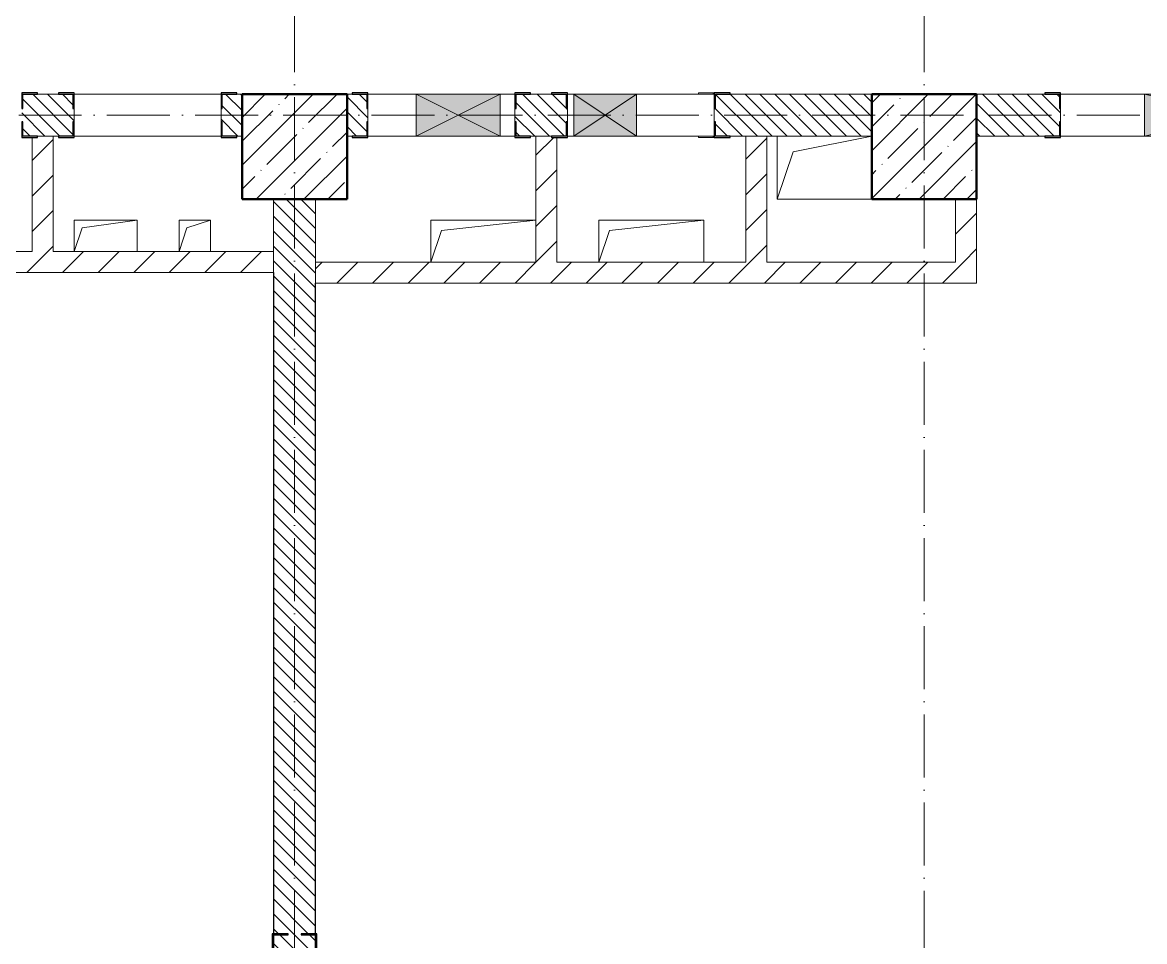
# Model space of a CAD drawing. Header units: millimetres. Extents: x -136833 to 49383, y -8033 to 344618.
# Drawn here: x -105781 to -100434, y 304940 to 309319 of the extents above; entities that cross this region are included whole.
import ezdxf

# ---------------------------------------------------------------- set-up
doc = ezdxf.new("R2010")
doc.units = ezdxf.units.MM
doc.linetypes.add('50_200_ШТРИХ_1Т_ш5_п1_п1_', pattern=[700, 500, -100, 0, -100])
for name, color, linetype, lineweight in [('A-DETL-GENF-OTLN', 7, 'Continuous', 9), ('A-FLOR-____-OTLN', 7, 'Continuous', 9), ('A-GENM-____-MCUT', 7, 'Continuous', 25), ('A-GENM-____-OTLN', 7, 'Continuous', 9), ('A-GENM-____-OTLN-1', 7, 'Continuous', 25), ('A-GLAZ-____-OTLN', 7, 'Continuous', 9), ('A-WALL-____-MCUT', 7, 'Continuous', 13), ('A-WALL-____-PATT-1', 7, 'Continuous', 9), ('A-WALL-FNSH-MCUT-1', 7, 'Continuous', 9), ('I-WALL-____-OTLN', 7, 'Continuous', 9), ('S-COLS-____-MCUT', 7, 'Continuous', 50), ('S-COLS-____-OTLN', 7, 'Continuous', 9), ('S-GRID-____-OTLN-1', 7, '50_200_ШТРИХ_1Т_ш5_п1_п1_', 9)]:
    doc.layers.add(name, color=color, linetype=linetype, lineweight=lineweight)
pattern_1 = [(135, (-131434.413, 245796.486), (-35.35534, -35.35534), [])]
pattern_2 = [(45, (-131434.41, 245796.49), (-84.85281, 84.85281), [])]

# ---------------------------------------------------------------- blocks, each defined once
blk = doc.blocks.new('BSC_Колонна _Прямоугольная - 500х500-V12-АР1_План отверстий 2 этажа в осях 1-64_Ю-ЯЯ')
at = {"layer": 'S-COLS-____-OTLN'}
h = blk.add_hatch(dxfattribs=at)
h.set_pattern_fill('FP_21', color=256, style=0, pattern_type=2)
h.set_pattern_definition([(45, (-26950, -62931.04), (-114.04925, 114.04925), []), (45, (-26835.95, -62931.04), (-114.04925, 114.04925), [201.613, -40.323, 3.353, -36.97])])
h.paths.add_polyline_path([(-250, -250), (250, -250), (250, 250), (-250, 250)], flags=0)
at = {"layer": 'S-COLS-____-MCUT'}
for p, q in [((250, 250), (-250, 250)), ((-250, 250), (-250, -250)), ((250, -250), (250, 250)), ((-250, -250), (250, -250))]:
    blk.add_line(p, q, dxfattribs=at)
blk = doc.blocks.new('BSC_Колонна _Прямоугольная - 500х500-V48-АР1_План отверстий 2 этажа в осях 1-64_Ю-ЯЯ')
at = {"layer": 'S-COLS-____-OTLN'}
h = blk.add_hatch(dxfattribs=at)
h.set_pattern_fill('FP_58', color=256, style=0, pattern_type=2)
h.set_pattern_definition([(45, (-29950, -62931.04), (-114.04925, 114.04925), []), (45, (-29835.95, -62931.04), (-114.04925, 114.04925), [201.613, -40.323, 3.353, -36.97])])
h.paths.add_polyline_path([(-250, -250), (250, -250), (250, 250), (-250, 250)], flags=0)
at = {"layer": 'S-COLS-____-MCUT'}
for p, q in [((250, 250), (-250, 250)), ((-250, 250), (-250, -250)), ((250, -250), (250, 250)), ((-250, -250), (250, -250))]:
    blk.add_line(p, q, dxfattribs=at)
blk = doc.blocks.new('Фахверк_СКБ_Уголок - 200_3960-28268576-АР1_План отверстий 2 этажа в осях 1-64_Ю-ЯЯ')
at = {"layer": 'A-GENM-____-MCUT'}
for p, q in [((200, 156), (125, 156)), ((125, 156), (125, 81)), ((131, 81), (131, 150)), ((131, 150), (200, 150)), ((200, 150), (200, 156)), ((125, 81), (131, 81)), ((131, 19), (125, 19)), ((125, 19), (125, -56)), ((131, -50), (131, 19)), ((200, -50), (131, -50)), ((200, -56), (200, -50)), ((125, -56), (200, -56))]:
    blk.add_line(p, q, dxfattribs=at)
blk = doc.blocks.new('Фахверк_СКБ_Уголок - 200_3960_зеркало-28268689-АР1_План отверстий 2 этажа в осях 1-64_Ю-ЯЯ')
at = {"layer": 'A-GENM-____-MCUT'}
for p, q in [((200, 156), (125, 156)), ((125, 156), (125, 81)), ((131, 81), (131, 150)), ((131, 150), (200, 150)), ((200, 150), (200, 156)), ((125, 81), (131, 81)), ((131, 19), (125, 19)), ((125, 19), (125, -56)), ((131, -50), (131, 19)), ((200, -50), (131, -50)), ((200, -56), (200, -50)), ((125, -56), (200, -56))]:
    blk.add_line(p, q, dxfattribs=at)
blk = doc.blocks.new('154_Стойка_СКБ_Уголок - СМ-2180_200-28268025-АР1_План отверстий 2 этажа в осях 1-64_Ю-ЯЯ')
at = {"layer": 'A-GENM-____-MCUT'}
for p, q in [((125, 156), (125, 81)), ((200, 156), (125, 156)), ((131, 81), (131, 150)), ((131, 150), (200, 150)), ((200, 150), (200, 156)), ((125, 81), (131, 81)), ((131, 19), (125, 19)), ((125, 19), (125, -56)), ((131, -50), (131, 19)), ((200, -50), (131, -50)), ((200, -56), (200, -50)), ((125, -56), (200, -56))]:
    blk.add_line(p, q, dxfattribs=at)
blk = doc.blocks.new('Стойка_Влож_Уголок_Опорный - Уголок-28213941-АР1_План отверстий 2 этажа в осях 1-64_Ю-ЯЯ')
at = {"layer": 'A-GENM-____-OTLN'}
for p, q in [((-212, -6), (-212, 0)), ((0, 0), (0, -6)), ((-212, -75), (-212, -6)), ((-212, -6), (-206, -6)), ((-6, -6), (0, -6)), ((0, -6), (0, -75)), ((-212, -75), (-206, -75)), ((-6, -75), (0, -75))]:
    blk.add_line(p, q, dxfattribs=at)
blk = doc.blocks.new('Фахверк_СКБ_Уголок - 200_3550-28267367-АР1_План отверстий 2 этажа в осях 1-64_Ю-ЯЯ')
at = {"layer": 'A-GENM-____-MCUT'}
for p, q in [((200, 156), (125, 156)), ((125, 156), (125, 81)), ((131, 81), (131, 150)), ((131, 150), (200, 150)), ((200, 150), (200, 156)), ((125, 81), (131, 81)), ((131, 19), (125, 19)), ((125, 19), (125, -56)), ((131, -50), (131, 19)), ((200, -50), (131, -50)), ((200, -56), (200, -50)), ((125, -56), (200, -56))]:
    blk.add_line(p, q, dxfattribs=at)
blk = doc.blocks.new('AR_Отверстие прямоугольное _в плите_ - AR_Отверстие прямоугольное _в плите_-30229432-АР1_План отверстий 2 этажа в осях 1-64_Ю-ЯЯ')
at = {"layer": 'A-GENM-____-OTLN'}
for p, q in [((250, 100), (-250, 100)), ((-250, 100), (-250, -100)), ((-200, 50), (250, 100)), ((-250, -100), (-200, 50))]:
    blk.add_line(p, q, dxfattribs=at)
blk = doc.blocks.new('AR_Отверстие прямоугольное _в плите_ - AR_Отверстие прямоугольное _в плите_-V152-АР1_План отверстий 2 этажа в осях 1-64_Ю-ЯЯ')
at = {"layer": 'A-GENM-____-OTLN'}
for p, q in [((250, 100), (-250, 100)), ((-250, 100), (-250, -100)), ((-200, 50), (250, 100)), ((250, -100), (250, 100)), ((-250, -100), (-200, 50))]:
    blk.add_line(p, q, dxfattribs=at)
blk = doc.blocks.new('AR_Отверстие прямоугольное _в плите_ - AR_Отверстие прямоугольное _в плите_-30229441-АР1_План отверстий 2 этажа в осях 1-64_Ю-ЯЯ')
at = {"layer": 'A-GENM-____-OTLN'}
for p, q in [((150, 75), (-150, 75)), ((-150, 75), (-150, -75)), ((-112.5, 37.5), (150, 75)), ((150, -75), (150, 75)), ((-150, -75), (-112.5, 37.5))]:
    blk.add_line(p, q, dxfattribs=at)
blk = doc.blocks.new('AR_Отверстие прямоугольное _в плите_ - AR_Отверстие прямоугольное _в плите_-30423627-АР1_План отверстий 2 этажа в осях 1-64_Ю-ЯЯ')
at = {"layer": 'A-GENM-____-OTLN'}
for p, q in [((75, 75), (-75, 75)), ((-75, 75), (-75, -75)), ((-37.5, 37.5), (75, 75)), ((75, -75), (75, 75)), ((-75, -75), (-37.5, 37.5))]:
    blk.add_line(p, q, dxfattribs=at)
blk = doc.blocks.new('AR_Отверстие прямоугольное _в плите_ - AR_Отверстие прямоугольное _в плите_-V195-АР1_План отверстий 2 этажа в осях 1-64_Ю-ЯЯ')
at = {"layer": 'A-GENM-____-OTLN'}
for p, q in [((-225, 150), (-225, -150)), ((-150, 75), (224.8, 150)), ((-225, -150), (-150, 75)), ((-225, -150), (224.8, -150))]:
    blk.add_line(p, q, dxfattribs=at)
blk = doc.blocks.new('AR_Отверстие прямоугольное _в стене_ - AR_Отверстие прямоугольное _в стене__ЭОМ-36405611-АР1_План отверстий 2 этажа в осях 1-64_Ю-ЯЯ')
at = {"layer": 'A-GLAZ-____-OTLN'}
blk.add_hatch(color=256, dxfattribs=at).paths.add_polyline_path([(200, 100), (-200, 100), (-200, -100), (200, -100)], flags=0)
at = {"layer": 'A-DETL-GENF-OTLN'}
for p, q in [((-200, -100), (-200, 100)), ((-200, 100), (200, 100)), ((200, 100), (-200, -100)), ((-200, 100), (200, -100)), ((200, 100), (-200, 100)), ((-200, 100), (-200, -100)), ((200, 100), (200, -100)), ((200, -100), (200, 100)), ((200, -100), (-200, -100)), ((-200, -100), (200, -100))]:
    blk.add_line(p, q, dxfattribs=at)
blk = doc.blocks.new('AR_Отверстие прямоугольное _в стене__БезПР - AR_Отверстие прямоугольное _в стене__БезПР-36392850-АР1_План отверстий 2 этажа в осях 1-64_Ю-ЯЯ')
at = {"layer": 'A-GLAZ-____-OTLN'}
blk.add_hatch(color=256, dxfattribs=at).paths.add_polyline_path([(150, 100), (-150, 100), (-150, -100), (150, -100)], flags=0)
at = {"layer": 'A-DETL-GENF-OTLN'}
for p, q in [((-150, -100), (-150, 100)), ((-150, 100), (150, 100)), ((150, 100), (-150, -100)), ((-150, 100), (150, -100)), ((150, 100), (-150, 100)), ((-150, 100), (-150, -100)), ((150, 100), (150, -100)), ((150, -100), (150, 100)), ((150, -100), (-150, -100)), ((-150, -100), (150, -100))]:
    blk.add_line(p, q, dxfattribs=at)
blk = doc.blocks.new('AR_Отверстие прямоугольное _в стене_ - AR_Отверстие прямоугольное _в стене__ОВ-36798040-АР1_План отверстий 2 этажа в осях 1-64_Ю-ЯЯ')
at = {"layer": 'A-GLAZ-____-OTLN'}
blk.add_hatch(color=256, dxfattribs=at).paths.add_polyline_path([(425, -100), (425, 100), (-425, 100), (-425, -100)], flags=0)
at = {"layer": 'A-DETL-GENF-OTLN'}
for p, q in [((-425, -100), (-425, 100)), ((-425, 100), (425, 100)), ((425, 100), (-425, -100)), ((-425, 100), (425, -100)), ((425, 100), (-425, 100)), ((-425, 100), (-425, -100)), ((425, 100), (425, -100)), ((425, -100), (425, 100)), ((425, -100), (-425, -100)), ((-425, -100), (425, -100))]:
    blk.add_line(p, q, dxfattribs=at)
blk = doc.blocks.new('3эт')
at = {"layer": 'S-GRID-____-OTLN-1', "color": 251, "ltscale": 0.6, "true_color": 0x636466}
for p, q in [((310720.7, 4029.4), (310720.7, -33971.9)), ((313720.7, 4029.4), (313720.7, -33971.9)), ((387845.1, -23782.4), (279101.9, -23782.4))]:
    blk.add_line(p, q, dxfattribs=at)

msp = doc.modelspace()

# ---------------------------------------------------------------- hatches: boundary and pattern name
at = {"layer": 'A-WALL-____-PATT-1'}
h = msp.add_hatch(dxfattribs=at)
h.set_pattern_fill('FP_6', color=256, style=0, pattern_type=2)
h.set_pattern_definition(pattern_1)
h.paths.add_polyline_path([(-104828.4, 308777.5), (-104734.4, 308777.5), (-104734.4, 308977.5), (-104828.4, 308977.5), (-104828.4, 308908.5), (-104834.4, 308908.5), (-104834.4, 308846.5), (-104828.4, 308846.5)], flags=0)
h.paths.add_polyline_path([(-107734.4, 308777.5), (-106490.4, 308777.5), (-106490.4, 308846.5), (-106484.4, 308846.5), (-106484.4, 308908.5), (-106490.4, 308908.5), (-106490.4, 308977.5), (-107734.4, 308977.5), (-107734.4, 308803.9)], flags=0)
h.paths.add_polyline_path([(-107934.4, 308777.5), (-107934.4, 308977.5), (-110234.4, 308977.5), (-110234.4, 308777.5), (-108472.1, 308777.5)], flags=0)
h.paths.add_polyline_path([(-105734.4, 308777.5), (-105540.4, 308777.5), (-105540.4, 308846.5), (-105534.4, 308846.5), (-105534.4, 308908.5), (-105540.4, 308908.5), (-105540.4, 308977.5), (-105778.4, 308977.5), (-105778.4, 308908.5), (-105784.4, 308908.5), (-105784.4, 308846.5), (-105778.4, 308846.5), (-105778.4, 308777.5)], flags=0)
h = msp.add_hatch(dxfattribs=at)
h.set_pattern_fill('FP_6', color=256, style=0, pattern_type=2)
h.set_pattern_definition(pattern_1)
h.paths.add_polyline_path([(-102234.4, 308777.5), (-101734.4, 308777.5), (-101734.4, 308977.5), (-102478.4, 308977.5), (-102478.4, 308908.5), (-102484.4, 308908.5), (-102484.4, 308846.5), (-102478.4, 308846.5), (-102478.4, 308777.5), (-102334.4, 308777.5)], flags=0)
h.paths.add_polyline_path([(-103428.4, 308777.5), (-103190.4, 308777.5), (-103190.4, 308846.5), (-103184.4, 308846.5), (-103184.4, 308908.5), (-103190.4, 308908.5), (-103190.4, 308977.5), (-103428.4, 308977.5), (-103428.4, 308908.5), (-103434.4, 308908.5), (-103434.4, 308846.5), (-103428.4, 308846.5)], flags=0)
h.paths.add_polyline_path([(-104209.4, 308777.5), (-104140.4, 308777.5), (-104140.4, 308846.5), (-104134.4, 308846.5), (-104134.4, 308908.5), (-104140.4, 308908.5), (-104140.4, 308977.5), (-104234.4, 308977.5), (-104234.4, 308777.5)], flags=0)
h = msp.add_hatch(dxfattribs=at)
h.set_pattern_fill('FP_6', color=256, style=0, pattern_type=2)
h.set_pattern_definition(pattern_1)
h.paths.add_polyline_path([(-95734.4, 308777.5), (-95734.4, 308977.5), (-96378.4, 308977.5), (-96378.4, 308908.5), (-96384.4, 308908.5), (-96384.4, 308846.5), (-96378.4, 308846.5), (-96378.4, 308777.5), (-96099.6, 308777.5)], flags=0)
h.paths.add_polyline_path([(-97290.4, 308777.5), (-97290.4, 308846.5), (-97284.4, 308846.5), (-97284.4, 308908.5), (-97290.4, 308908.5), (-97290.4, 308977.5), (-98034.4, 308977.5), (-98034.4, 308777.5), (-97359.4, 308777.5)], flags=0)
h.paths.add_polyline_path([(-98434.4, 308777.5), (-98434.4, 308977.5), (-99128.4, 308977.5), (-99128.4, 308908.5), (-99134.4, 308908.5), (-99134.4, 308846.5), (-99128.4, 308846.5), (-99128.4, 308777.5), (-99059.4, 308777.5)], flags=0)
h.paths.add_polyline_path([(-101234.4, 308777.5), (-100840.4, 308777.5), (-100840.4, 308846.5), (-100834.4, 308846.5), (-100834.4, 308908.5), (-100840.4, 308908.5), (-100840.4, 308977.5), (-101234.4, 308977.5)], flags=0)
h = msp.add_hatch(dxfattribs=at)
h.set_pattern_fill('FP_4', color=256, style=0, pattern_type=2)
h.set_pattern_definition(pattern_2)
h.paths.add_polyline_path([(-105709.4, 308227.5), (-105634.4, 308227.5), (-105634.4, 308777.5), (-105709.4, 308777.5), (-105709.4, 308771.5), (-105734.4, 308771.5), (-105734.4, 308227.5)], flags=0)
h = msp.add_hatch(dxfattribs=at)
h.set_pattern_fill('FP_4', color=256, style=0, pattern_type=2)
h.set_pattern_definition(pattern_2)
h.paths.add_polyline_path([(-103234.4, 308177.5), (-103234.4, 308771.5), (-103259.4, 308771.5), (-103259.4, 308777.5), (-103334.4, 308777.5), (-103334.4, 308177.5), (-103259.4, 308177.5)], flags=0)
h = msp.add_hatch(dxfattribs=at)
h.set_pattern_fill('FP_4', color=256, style=0, pattern_type=2)
h.set_pattern_definition(pattern_2)
h.paths.add_polyline_path([(-102234.4, 308177.5), (-102234.4, 308777.5), (-102334.4, 308777.5), (-102334.4, 308177.5)], flags=0)
h = msp.add_hatch(dxfattribs=at)
h.set_pattern_fill('FP_6', color=256, style=0, pattern_type=2)
h.set_pattern_definition(pattern_1)
h.paths.add_polyline_path([(-104584.4, 301477.5), (-104384.4, 301477.5), (-104384.4, 304971.5), (-104453.4, 304971.5), (-104453.4, 304977.5), (-104384.4, 304977.5), (-104384.4, 308477.5), (-104584.4, 308477.5), (-104584.4, 304977.5), (-104515.4, 304977.5), (-104515.4, 304971.5), (-104584.4, 304971.5), (-104584.4, 303021.1)], flags=0)
h = msp.add_hatch(dxfattribs=at)
h.set_pattern_fill('FP_4', color=256, style=0, pattern_type=2)
h.set_pattern_definition(pattern_2)
h.paths.add_polyline_path([(-101234.4, 308177.5), (-101234.4, 308477.5), (-101334.4, 308477.5), (-101334.4, 308177.5)], flags=0)
h = msp.add_hatch(dxfattribs=at)
h.set_pattern_fill('FP_4', color=256, style=0, pattern_type=2)
h.set_pattern_definition(pattern_2)
h.paths.add_polyline_path([(-104584.4, 308127.5), (-104584.4, 308227.5), (-106634.4, 308227.5), (-106634.4, 308127.5), (-104937.1, 308127.5)], flags=0)
h = msp.add_hatch(dxfattribs=at)
h.set_pattern_fill('FP_4', color=256, style=0, pattern_type=2)
h.set_pattern_definition(pattern_2)
h.paths.add_polyline_path([(-101402.1, 308077.5), (-101234.4, 308077.5), (-101234.4, 308177.5), (-104384.4, 308177.5), (-104384.4, 308077.5), (-103169.6, 308077.5)], flags=0)

# ---------------------------------------------------------------- linework, layer by layer
for points in [[(-104584.4, 308127.5), (-104584.4, 301477.5)], [(-104384.4, 301477.5), (-104384.4, 308077.5)]]:
    msp.add_lwpolyline(points)
at = {"layer": 'A-FLOR-____-OTLN'}
for p, q in [((-102184.2, 308477.5), (-102184.2, 308777.5)), ((-101734.4, 308477.5), (-102184.2, 308477.5)), ((-105534.4, 308377.5), (-105234.4, 308377.5)), ((-105534.4, 308227.5), (-105534.4, 308377.5)), ((-105234.4, 308377.5), (-105234.4, 308227.5)), ((-105034.4, 308377.5), (-104884.4, 308377.5)), ((-105034.4, 308227.5), (-105034.4, 308377.5)), ((-104884.4, 308377.5), (-104884.4, 308227.5)), ((-103834.4, 308377.5), (-103334.4, 308377.5)), ((-103834.4, 308177.5), (-103834.4, 308377.5)), ((-103034.4, 308377.5), (-102534.4, 308377.5)), ((-103034.4, 308177.5), (-103034.4, 308377.5)), ((-102534.4, 308377.5), (-102534.4, 308177.5))]:
    msp.add_line(p, q, dxfattribs=at)
at = {"layer": 'A-WALL-____-MCUT'}
for p, q in [((-105609.4, 308977.5), (-105709.4, 308977.5)), ((-104734.4, 308977.5), (-104759.4, 308977.5)), ((-104209.4, 308977.5), (-104234.4, 308977.5)), ((-103259.4, 308977.5), (-103359.4, 308977.5)), ((-101734.4, 308977.5), (-102409.4, 308977.5)), ((-100909.4, 308977.5), (-101234.4, 308977.5)), ((-105534.4, 308846.5), (-105534.4, 308908.5)), ((-104834.4, 308908.5), (-104834.4, 308846.5)), ((-104134.4, 308846.5), (-104134.4, 308908.5)), ((-103434.4, 308908.5), (-103434.4, 308846.5)), ((-103184.4, 308846.5), (-103184.4, 308908.5)), ((-102484.4, 308908.5), (-102484.4, 308846.5)), ((-100834.4, 308846.5), (-100834.4, 308908.5)), ((-105609.4, 308777.5), (-105709.4, 308777.5)), ((-104759.4, 308777.5), (-104734.4, 308777.5)), ((-104234.4, 308777.5), (-104209.4, 308777.5)), ((-103259.4, 308777.5), (-103359.4, 308777.5)), ((-102409.4, 308777.5), (-101734.4, 308777.5)), ((-101234.4, 308777.5), (-100909.4, 308777.5)), ((-104584.4, 308477.5), (-104584.4, 304977.5)), ((-104384.4, 304977.5), (-104384.4, 308477.5))]:
    msp.add_line(p, q, dxfattribs=at)
at = {"layer": 'A-WALL-FNSH-MCUT-1'}
for p, q in [((-105734.4, 308771.5), (-105734.4, 308227.5)), ((-105634.4, 308227.5), (-105634.4, 308777.5)), ((-103334.4, 308777.5), (-103334.4, 308177.5)), ((-103234.4, 308177.5), (-103234.4, 308771.5)), ((-102334.4, 308777.5), (-102334.4, 308177.5)), ((-102234.4, 308177.5), (-102234.4, 308777.5)), ((-101334.4, 308477.5), (-101334.4, 308177.5)), ((-101234.4, 308077.5), (-101234.4, 308477.5)), ((-105734.4, 308227.5), (-106634.4, 308227.5)), ((-104584.4, 308227.5), (-105634.4, 308227.5)), ((-103334.4, 308177.5), (-104384.4, 308177.5)), ((-102334.4, 308177.5), (-103234.4, 308177.5)), ((-101334.4, 308177.5), (-102234.4, 308177.5)), ((-106804.4, 308127.5), (-104584.4, 308127.5)), ((-104384.4, 308077.5), (-101234.4, 308077.5))]:
    msp.add_line(p, q, dxfattribs=at)
at = {"layer": 'I-WALL-____-OTLN'}
for p, q in [((-105534.4, 308977.5), (-104834.4, 308977.5)), ((-104134.4, 308977.5), (-103904.4, 308977.5)), ((-103504.4, 308977.5), (-103434.4, 308977.5)), ((-103184.4, 308977.5), (-103154.4, 308977.5)), ((-102854.4, 308977.5), (-102484.4, 308977.5)), ((-100834.4, 308977.5), (-100434.4, 308977.5)), ((-104834.4, 308777.5), (-105534.4, 308777.5)), ((-103904.4, 308777.5), (-104134.4, 308777.5)), ((-103434.4, 308777.5), (-103504.4, 308777.5)), ((-103154.4, 308777.5), (-103184.4, 308777.5)), ((-102484.4, 308777.5), (-102854.4, 308777.5)), ((-100434.4, 308777.5), (-100834.4, 308777.5))]:
    msp.add_line(p, q, dxfattribs=at)

# ---------------------------------------------------------------- block references
msp.add_blockref('3эт', (-415205.1, 332659.9))
at = {"layer": 'A-GENM-____-OTLN', "rotation": 269.9999999999995}
msp.add_blockref('Стойка_Влож_Уголок_Опорный - Уголок-28213941-АР1_План отверстий 2 этажа в осях 1-64_Ю-ЯЯ', (-102484.4, 308771.5), dxfattribs=at)
at = {"layer": 'A-GENM-____-OTLN'}
for name, p in [('AR_Отверстие прямоугольное _в плите_ - AR_Отверстие прямоугольное _в плите_-V195-АР1_План отверстий 2 этажа в осях 1-64_Ю-ЯЯ', (-101959.2, 308627.5)), ('AR_Отверстие прямоугольное _в плите_ - AR_Отверстие прямоугольное _в плите_-30229441-АР1_План отверстий 2 этажа в осях 1-64_Ю-ЯЯ', (-105384.4, 308302.5)), ('AR_Отверстие прямоугольное _в плите_ - AR_Отверстие прямоугольное _в плите_-30423627-АР1_План отверстий 2 этажа в осях 1-64_Ю-ЯЯ', (-104959.4, 308302.5)), ('AR_Отверстие прямоугольное _в плите_ - AR_Отверстие прямоугольное _в плите_-30229432-АР1_План отверстий 2 этажа в осях 1-64_Ю-ЯЯ', (-103584.4, 308277.5)), ('AR_Отверстие прямоугольное _в плите_ - AR_Отверстие прямоугольное _в плите_-V152-АР1_План отверстий 2 этажа в осях 1-64_Ю-ЯЯ', (-102784.4, 308277.5))]:
    msp.add_blockref(name, p, dxfattribs=at)
at = {"layer": 'A-GENM-____-OTLN-1'}
for name, p in [('Фахверк_СКБ_Уголок - 200_3960_зеркало-28268689-АР1_План отверстий 2 этажа в осях 1-64_Ю-ЯЯ', (-105909.4, 308827.5)), ('Фахверк_СКБ_Уголок - 200_3960_зеркало-28268689-АР1_План отверстий 2 этажа в осях 1-64_Ю-ЯЯ', (-104959.4, 308827.5)), ('Фахверк_СКБ_Уголок - 200_3960-28268576-АР1_План отверстий 2 этажа в осях 1-64_Ю-ЯЯ', (-103559.4, 308827.5)), ('154_Стойка_СКБ_Уголок - СМ-2180_200-28268025-АР1_План отверстий 2 этажа в осях 1-64_Ю-ЯЯ', (-102609.4, 308827.5))]:
    msp.add_blockref(name, p, dxfattribs=at)
for name, p, rotation in [('Фахверк_СКБ_Уголок - 200_3960-28268576-АР1_План отверстий 2 этажа в осях 1-64_Ю-ЯЯ', (-105409.4, 308927.5), 180), ('Фахверк_СКБ_Уголок - 200_3960_зеркало-28268689-АР1_План отверстий 2 этажа в осях 1-64_Ю-ЯЯ', (-104009.4, 308927.5), 180), ('Фахверк_СКБ_Уголок - 200_3960_зеркало-28268689-АР1_План отверстий 2 этажа в осях 1-64_Ю-ЯЯ', (-103059.4, 308927.5), 180), ('Фахверк_СКБ_Уголок - 200_3960-28268576-АР1_План отверстий 2 этажа в осях 1-64_Ю-ЯЯ', (-100709.4, 308927.5), 180), ('Фахверк_СКБ_Уголок - 200_3550-28267367-АР1_План отверстий 2 этажа в осях 1-64_Ю-ЯЯ', (-104534.4, 305102.5), 269.9999999999999)]:
    msp.add_blockref(name, p, dxfattribs=dict(at, rotation=rotation))
at = {"layer": 'A-GLAZ-____-OTLN', "rotation": 180}
for name, p in [('AR_Отверстие прямоугольное _в стене_ - AR_Отверстие прямоугольное _в стене__ЭОМ-36405611-АР1_План отверстий 2 этажа в осях 1-64_Ю-ЯЯ', (-103704.4, 308877.5)), ('AR_Отверстие прямоугольное _в стене__БезПР - AR_Отверстие прямоугольное _в стене__БезПР-36392850-АР1_План отверстий 2 этажа в осях 1-64_Ю-ЯЯ', (-103004.4, 308877.5)), ('AR_Отверстие прямоугольное _в стене_ - AR_Отверстие прямоугольное _в стене__ОВ-36798040-АР1_План отверстий 2 этажа в осях 1-64_Ю-ЯЯ', (-100009.4, 308877.5))]:
    msp.add_blockref(name, p, dxfattribs=at)
at = {"layer": 'S-COLS-____-OTLN'}
for name, p in [('BSC_Колонна _Прямоугольная - 500х500-V12-АР1_План отверстий 2 этажа в осях 1-64_Ю-ЯЯ', (-104484.4, 308727.5)), ('BSC_Колонна _Прямоугольная - 500х500-V48-АР1_План отверстий 2 этажа в осях 1-64_Ю-ЯЯ', (-101484.4, 308727.5))]:
    msp.add_blockref(name, p, dxfattribs=at)

doc.saveas('drawing.dxf')
